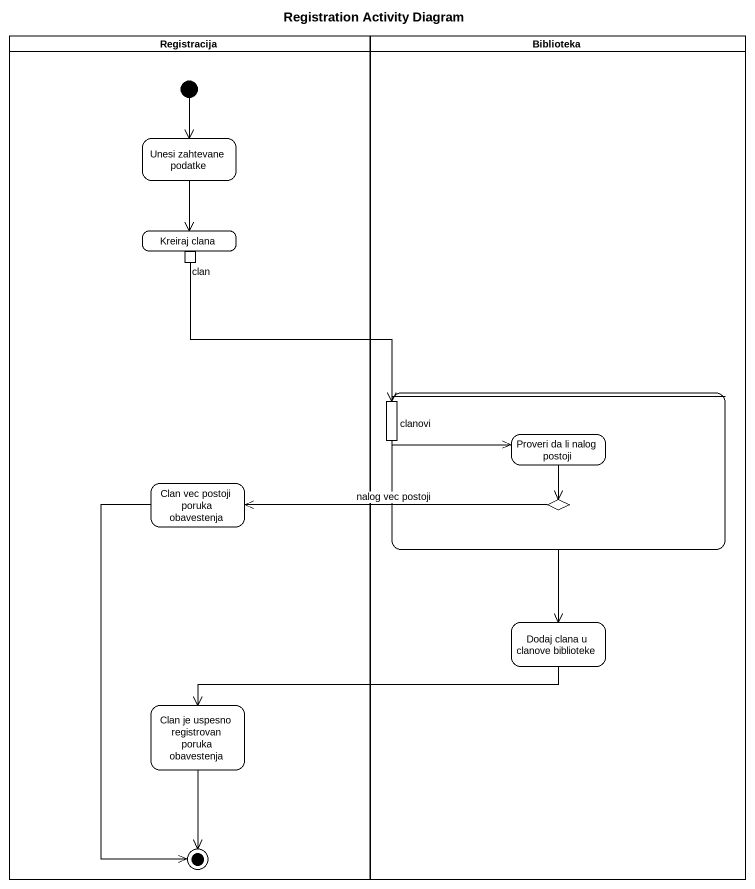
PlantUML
@startuml
title Registration Activity Diagram
hide empty description
state Registracija <<partition>> {
  state "Unesi zahtevane podatke" as Unesi_zahtevane_podatke
  state "Kreiraj clana" as Kreiraj_clana {
    state clan <<outputPin>>
  }
  state "Clan vec postoji poruka obavestenja" as Clan_vec_postoji_poruka
  state "Clan je uspesno registrovan poruka obavestenja" as Clan_je_uspesno_registrovan
  [*] --> Unesi_zahtevane_podatke
  Clan_vec_postoji_poruka --> [*]
  Clan_je_uspesno_registrovan --> [*]
}
state Biblioteka <<partition>> {
  state " " as state1 {
    state clanovi <<inputPin>>
    state "Proveri da li nalog postoji" as Proveri_da_li_nalog_postoji
    state choice1 <<choice>>
  }
  state "Dodaj clana u clanove biblioteke" as Dodaj_clana_u_clanove
}
Unesi_zahtevane_podatke --> Kreiraj_clana
clan --> clanovi
clanovi -right-> Proveri_da_li_nalog_postoji
state1 --> Dodaj_clana_u_clanove
Proveri_da_li_nalog_postoji --> choice1
choice1 -left-> Clan_vec_postoji_poruka : nalog vec postoji
Dodaj_clana_u_clanove -left-> Clan_je_uspesno_registrovan
@enduml
